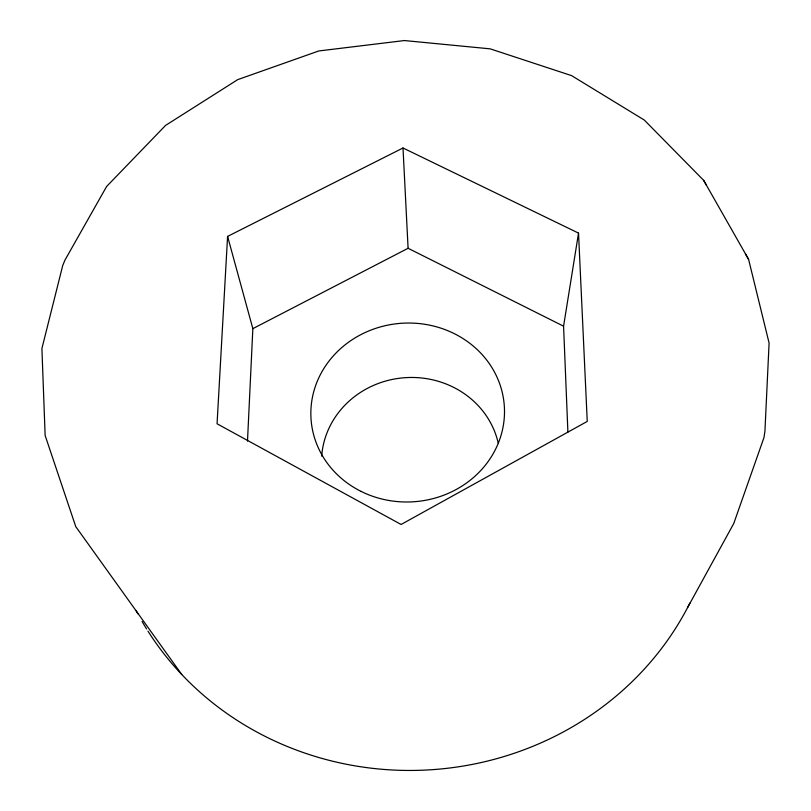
<?xml version="1.0" encoding="UTF-8"?>
<svg xmlns="http://www.w3.org/2000/svg" width="811" height="811" viewBox="0 0 811 811"><rect width="100%" height="100%" fill="white"/><g stroke="black" fill="none" stroke-linecap="round" stroke-linejoin="round"><path stroke-width="1.22" d="M247.497 441.123L252.85 328.648L227.587 236.406L403.006 147.987L578.527 233.112L587.245 421.426L401.09 524.474L217.064 423.778L227.587 236.406M567.903 432.05L563.574 326.194L578.527 233.112M687.616 607.54L733.742 523.521L763.982 437.545L764.945 431.067L769.092 343.023L748.583 259.348L703.674 180.366L644.289 120.048L571.613 75.636L490.158 48.842L404.405 40.55L318.794 50.961L237.735 79.62L165.576 125.411L106.626 186.469L65.002 260.027L62.731 265.481L41.908 348.548L45.142 435.517L75.758 526.623L181.715 674.448M252.85 328.648L408.095 248.278L563.574 326.194M703.674 180.366L706.411 185.141M745.451 253.873L748.583 259.348M403.006 147.987L408.095 248.278M689.938 602.989A307.268 288.473 -3.7 0 1 426.627 770.014A307.268 288.473 -3.7 0 1 147.957 631.12M146.609 628.981A307.268 288.473 -3.7 0 1 142.067 621.419M137.799 613.775A307.268 288.473 -3.7 0 1 136.055 610.49M321.693 456.117A89.362 83.655 -3.7 0 1 404.517 377.723A89.362 83.655 -3.7 0 1 498.207 443.019M361.098 491.405A96.864 89.453 -3.7 0 0 504.483 409.656A96.864 89.453 -3.7 0 0 357.458 336.484A96.864 89.453 -3.7 0 0 361.098 491.405"/></g></svg>
